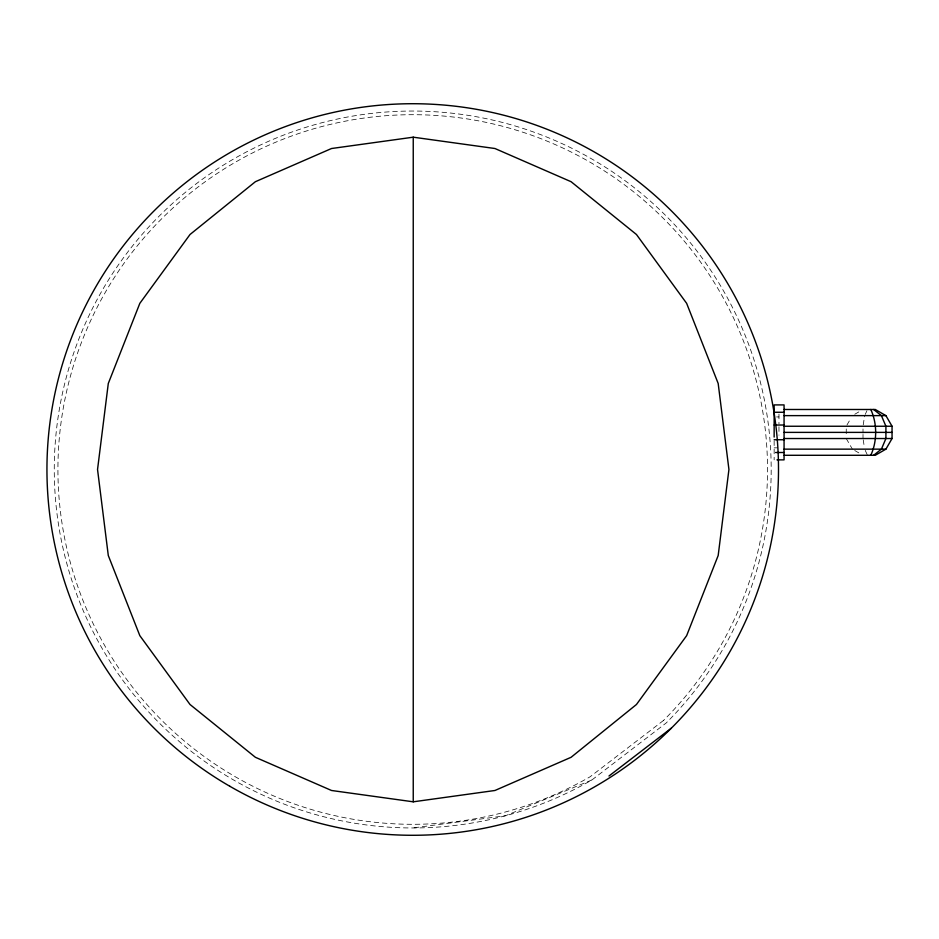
<?xml version="1.0" encoding="UTF-8"?>
<svg xmlns="http://www.w3.org/2000/svg" width="939" height="939" viewBox="0 0 939 939"><rect width="100%" height="100%" fill="white"/><g stroke="black" fill="none" stroke-linecap="round" stroke-linejoin="round"><path stroke-width="0.7" stroke-dasharray="4.7 3.52" d="M863.223 424.921L864.655 415.625M865.23 414.392L866.932 410.719M846.931 425.074L851.016 417.984M591.957 779.933L666.197 722.971A358.463 358.463 0 0 0 535.324 132.657A358.463 358.463 0 0 0 55.624 500.745A358.463 358.463 0 0 0 591.957 779.933L505.499 815.745L412.726 827.963M854.748 414.263L860.652 410.848M776.565 416.939L778.971 416.939M774.147 447.833L777.762 447.833M854.748 450.52L859.467 453.244M846.25 438.525L852.389 449.147M865.23 450.38L867.507 455.286M863.223 439.851L864.455 447.821M863.011 428.982L863.011 433.067M863.011 434.428L863.011 438.525M846.25 428.982L846.25 437.163M778.971 414.111L778.971 423.935M778.971 426.729L778.971 435.215M774.147 440.837L774.147 459.864M663.603 720.377L590.126 776.764A354.801 354.801 0 0 1 59.274 500.428A354.801 354.801 0 0 1 534.068 136.096A354.801 354.801 0 0 1 663.603 720.377"/><path stroke-width="1.41" d="M870.793 455.286C877.284 441.283 877.284 423.489 870.793 409.486M784.065 455.286L875.289 455.286L885.911 449.147L892.05 438.525L892.05 426.247L885.911 415.625L875.289 409.486L784.065 409.486M873.646 455.286L881.416 449.147L885.911 438.525L885.911 426.247L881.416 415.625L873.646 409.486M608.988 776.001L671.362 728.136M413.242 137.188L331.526 148.515L255.385 181.708L190.007 234.515L139.829 303.344L108.29 383.488L97.539 469.5L108.29 555.512L139.829 635.656L190.007 704.485L255.385 757.292L331.526 790.485L413.242 801.812L494.947 790.485L571.088 757.292L636.466 704.485L686.644 635.656L718.182 555.512L728.934 469.5L718.182 383.488L686.644 303.344L636.466 234.515L571.088 181.708L494.947 148.515L413.242 137.188L413.242 801.812M774.147 412.268L784.065 412.268M784.065 415.625L885.911 415.625M774.147 425.027L784.065 425.027M784.065 426.247L892.05 426.247M784.065 432.386L892.05 432.386M784.065 438.525L892.05 438.525M774.147 439.745L784.065 439.745M784.065 449.147L885.911 449.147M775.567 452.504L784.065 452.504M776.987 459.864L784.065 459.864L784.065 404.909L774.147 404.909L774.147 437.069M229.832 786.272A365.776 365.776 0 0 0 778.501 469.5A365.776 365.776 0 0 0 229.832 152.728A365.776 365.776 0 0 0 229.832 786.272"/></g></svg>
